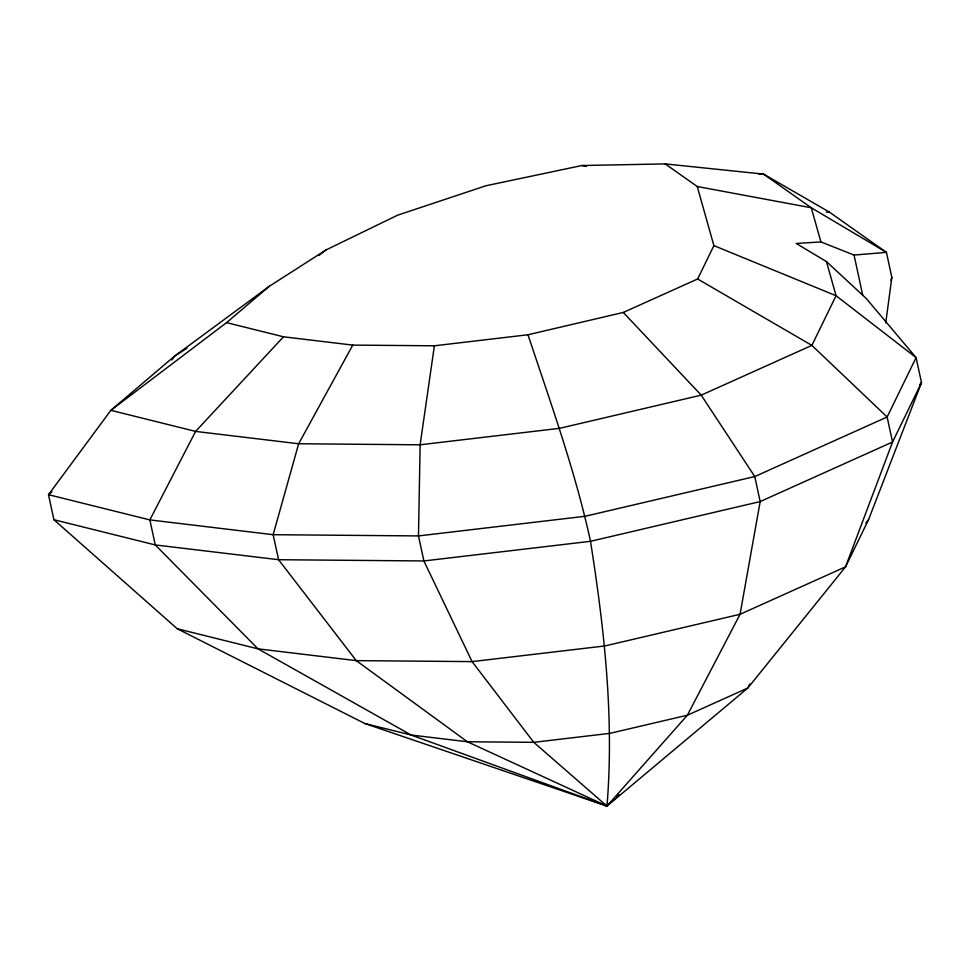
<?xml version="1.0" encoding="UTF-8"?>
<svg xmlns="http://www.w3.org/2000/svg" width="970" height="970" viewBox="0 0 970 970"><rect width="100%" height="100%" fill="white"/><g stroke="black" fill="none" stroke-linecap="round" stroke-linejoin="round"><path stroke-width="1.45" d="M885.731 322.937L891.842 277.396L886.434 252.37L829.398 212.103L763.608 174.115L665.202 163.906L581.891 165.53L485.994 185.743L397.591 215.194L325.956 249.981L269.272 286.308L174.406 356.257L110.871 410.322L48.5 494.688L53.908 519.714L177.243 628.754L364.805 723.499L606.977 806.094L747.821 688.021L845.549 566.844L868.623 519.508L921.5 382.629L916.092 357.603L866.295 298.53L826.44 261.573L796.261 243.47L820.911 241.93L854.049 255.061L886.434 252.37L811.284 207.774L763.608 174.115L759.073 174.2M665.202 163.906L697.248 186.519L713.896 245.628L697.636 278.996L623.286 312.449L527.983 334.759L434.39 345.793L420.131 444.793L418.482 535.925L423.89 560.951L472.075 661.613L533.779 742.329L606.977 806.094L614.677 798.843M890.993 280.294L891.842 277.396M749.81 683.947L747.821 688.021L687.366 715.217L609.875 733.356L533.779 742.329L467.407 741.771L411.098 735.018L364.805 723.499M608.42 803.439L606.977 806.094L411.098 735.018L258.008 648.845L177.243 628.754M434.39 345.793L352.765 345.102L298.651 443.763L273.152 534.7L278.572 559.714L356.269 660.631L467.407 741.771L606.977 806.094L687.366 715.217L740.061 614.289L760.177 501.575L754.769 476.549L701.225 395.154L623.286 312.449M171.872 360.003L174.406 356.257L187.004 348.194M608.76 803.657L606.977 806.094L602.988 803.948M865.883 523.097L868.623 519.508M352.765 345.102L283.495 336.796L195.588 431.407L149.853 519.908L155.261 544.934L258.008 648.845L356.269 660.631L472.075 661.613L604.856 645.959L740.061 614.289L845.549 566.844L892.545 442.017L921.5 382.629L919.621 384.641M616.884 796.77L619.09 794.685M826.44 261.573L836.067 295.729L811.866 345.381L701.225 395.154L559.399 428.364L420.131 444.793L298.651 443.763L195.588 431.407L110.871 410.322L226.568 322.634L269.272 286.308M51.956 491.754L48.5 494.688L149.853 519.908L273.152 534.7L418.482 535.925L585.092 516.283L754.769 476.549L887.138 417.003L916.092 357.603L836.067 295.729L713.896 245.628M318.887 255.474L325.956 249.981M826.367 212.163L829.398 212.103M697.248 186.519L811.284 207.774L820.911 241.93M581.891 165.53L586.329 166.379M226.568 322.634L283.495 336.796M53.908 519.714L155.261 544.934L278.572 559.714L423.89 560.951L590.512 541.308L760.177 501.575L892.545 442.017L887.138 417.003L811.866 345.381L697.636 278.996M604.71 804.106L606.977 806.094C614.277 717.473 604.261 628.815 590.512 541.308C575.198 470.947 550.645 402.986 527.983 334.759M854.049 255.061L862.645 294.831"/></g></svg>
